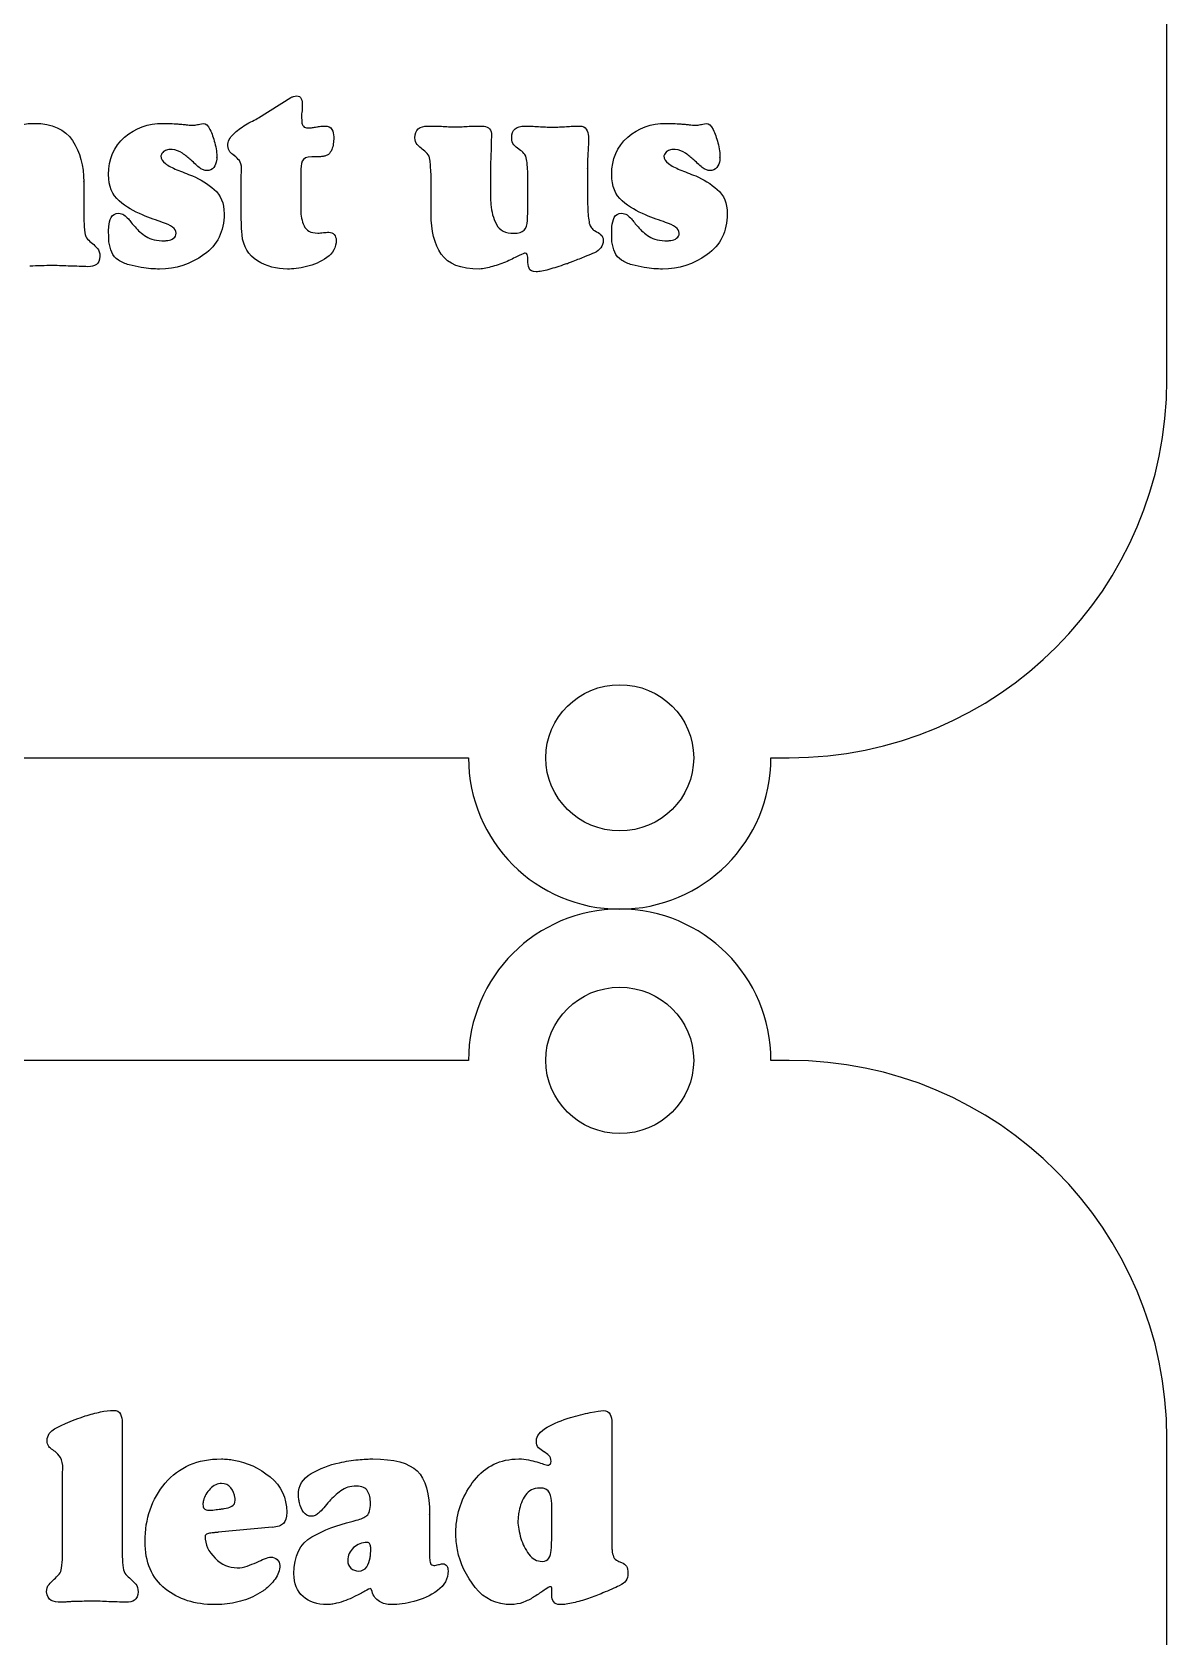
# Model space of a CAD drawing. Extents: x 1489 to 1914, y 371 to 1329.
# Drawn here: x 1701.6 to 1786.7, y 735.8 to 856.1 of the extents above; entities that cross this region are included whole.
import ezdxf

# ---------------------------------------------------------------- set-up
doc = ezdxf.new("R2010")
doc.units = 0
doc.layers.add('G0101', color=7, linetype='CONTINUOUS')

msp = doc.modelspace()

# ---------------------------------------------------------------- linework, layer by layer
at = {"layer": 'G0101', "color": 1}
for points in [[(1786.656555, 830.009479), (1786.656555, 858.392479)], [(1673.313558, 801.68148), (1734.292557, 801.68148)], [(1756.970556, 801.68148), (1758.328556, 801.68148)], [(1734.292557, 779.003881), (1673.313558, 779.003881)], [(1758.328556, 779.003881), (1756.970556, 779.003881)], [(1786.656555, 722.292882), (1786.656555, 750.675881)]]:
    msp.add_lwpolyline(points, dxfattribs=at)
at = {"layer": 'G0101', "color": 4}
for points in [[(1718.546757, 849.651379), (1720.966757, 851.171379)], [(1721.766757, 849.731379), (1721.766757, 849.640379)], [(1721.786757, 849.551379), (1721.786757, 849.461379), (1721.786757, 849.370379)], [(1713.566957, 849.091179), (1713.696957, 849.091179), (1713.786957, 849.091179)], [(1724.186757, 848.231379), (1724.186757, 848.201379), (1724.186757, 848.171379)], [(1743.287256, 848.270879), (1743.287256, 848.240879), (1743.287256, 848.210879)], [(1751.286656, 849.091179), (1751.416656, 849.091179), (1751.506656, 849.091179)], [(1712.066957, 847.271179), (1711.896957, 847.271179)], [(1738.087257, 847.270879), (1738.087257, 847.290879), (1738.067257, 847.290879)], [(1749.786656, 847.271179), (1749.616656, 847.271179)], [(1715.426957, 846.691179), (1715.426957, 846.561179)], [(1715.426957, 846.671179), (1715.426957, 846.691179)], [(1717.246757, 842.703379), (1717.246757, 845.039379), (1717.266757, 845.838379)], [(1721.706757, 845.555379), (1721.706757, 843.063379), (1721.706757, 842.894379), (1721.706757, 842.745379)], [(1723.186757, 846.731379), (1723.046757, 846.731379), (1722.546757, 846.731379)], [(1735.947257, 846.070879), (1735.947257, 843.910879), (1735.947257, 843.520879)], [(1738.707257, 841.950879), (1738.727257, 842.770879), (1738.727257, 844.830879), (1738.727257, 845.240879), (1738.727257, 845.670879)], [(1743.207256, 845.870879), (1743.207256, 844.170879), (1743.207256, 843.580879)], [(1743.207256, 845.850879), (1743.207256, 845.870879)], [(1753.146656, 846.691179), (1753.146656, 846.561179)], [(1753.146656, 846.671179), (1753.146656, 846.691179)], [(1705.446957, 844.862079), (1705.446957, 842.798079)], [(1705.446957, 844.842079), (1705.446957, 844.862079)], [(1731.487257, 842.450879), (1731.487257, 844.830879), (1731.487257, 845.240879)], [(1717.246757, 842.683379), (1717.246757, 842.703379)], [(1707.306957, 841.071179), (1707.306957, 841.281179)], [(1745.026656, 841.071179), (1745.026656, 841.281179)], [(1738.727257, 838.970879), (1738.727257, 839.040879), (1738.727257, 839.110879), (1738.727257, 839.150879), (1738.727257, 839.190879)], [(1708.317157, 751.873181), (1708.317157, 742.704181)], [(1745.036856, 751.873081), (1745.036856, 743.473081), (1745.036856, 742.533081)], [(1745.036856, 751.853081), (1745.036856, 751.873081)], [(1739.956857, 749.653081), (1739.936857, 749.673081)], [(1703.857157, 742.701181), (1703.857157, 748.153181), (1703.877157, 748.353181)], [(1716.797157, 746.052981), (1716.797157, 746.142981)], [(1740.536856, 745.413081), (1740.536856, 745.593081), (1740.536856, 745.793081)], [(1715.357157, 745.332981), (1715.357157, 745.352981)], [(1731.376757, 744.972981), (1731.376757, 741.972981), (1731.376757, 741.692981)], [(1731.376757, 744.952981), (1731.376757, 744.972981)], [(1740.516856, 742.593081), (1740.536856, 743.313081), (1740.536856, 745.413081)], [(1715.447157, 743.612981), (1715.337157, 743.612981)], [(1719.577157, 744.012981), (1715.517157, 743.632981)], [(1719.577157, 743.992981), (1719.577157, 744.012981)], [(1733.336857, 743.573081), (1733.336857, 743.783081)], [(1703.857157, 742.681181), (1703.857157, 742.701181)], [(1726.956757, 742.332981), (1726.956757, 742.432981), (1726.956757, 742.492981)], [(1726.956757, 742.312981), (1726.956757, 742.332981)], [(1740.536856, 738.933082), (1740.536856, 739.393082), (1740.536856, 739.413082)], [(1715.527157, 738.212982), (1715.257157, 738.212982)], [(1737.626857, 738.213082), (1737.516857, 738.213082)]]:
    msp.add_lwpolyline(points, dxfattribs=at)
at = {"layer": 'G0101', "color": 1}
for points in [[(1745.631556, 796.20148)], [(1758.328556, 779.003881)], [(1745.631556, 773.523881)]]:
    msp.add_lwpolyline(points, close=True, dxfattribs=at)
at = {"layer": 'G0101', "color": 4}
for points in [[(1720.966757, 851.171379), (1721.033757, 851.197379), (1721.102757, 851.224379), (1721.176757, 851.251379)], [(1721.176757, 851.251379), (1721.249757, 851.277379), (1721.326757, 851.291379), (1721.406757, 851.291379)], [(1721.406757, 851.291379), (1721.579757, 851.291379), (1721.693757, 851.220379), (1721.746757, 851.078379)], [(1721.746757, 851.078379), (1721.799757, 850.936379), (1721.826757, 850.778379), (1721.826757, 850.602379)], [(1721.816757, 850.389379), (1721.809757, 850.315379), (1721.806757, 850.244379), (1721.806757, 850.176379)], [(1721.826757, 850.602379), (1721.826757, 850.535379), (1721.823757, 850.463379), (1721.816757, 850.389379)], [(1700.576957, 849.081079), (1700.943957, 849.181079), (1701.326957, 849.231079), (1701.726957, 849.231079)], [(1701.726957, 849.231079), (1703.073957, 849.231079), (1704.029957, 848.800079), (1704.596957, 847.938079)], [(1708.506957, 848.191179), (1709.306957, 848.884179), (1710.266957, 849.231179), (1711.386957, 849.231179)], [(1711.386957, 849.231179), (1711.572957, 849.231179), (1711.756957, 849.228179), (1711.936957, 849.221179)], [(1711.936957, 849.221179), (1712.116957, 849.214179), (1712.299957, 849.204179), (1712.486957, 849.191179)], [(1712.486957, 849.191179), (1712.593957, 849.177179), (1712.699957, 849.168179), (1712.806957, 849.161179)], [(1712.806957, 849.161179), (1712.912957, 849.154179), (1713.019957, 849.144179), (1713.126957, 849.131179)], [(1713.966957, 849.141179), (1714.046957, 849.161179), (1714.193957, 849.191179), (1714.406957, 849.231179)], [(1714.406957, 849.231179), (1714.593957, 849.231179), (1714.759957, 849.077179), (1714.906957, 848.771179)], [(1717.566757, 849.112379), (1717.739757, 849.218379), (1717.913757, 849.314379), (1718.086757, 849.401379)], [(1718.086757, 849.401379), (1718.259757, 849.488379), (1718.413757, 849.571379), (1718.546757, 849.651379)], [(1721.776757, 849.943379), (1721.769757, 849.869379), (1721.766757, 849.798379), (1721.766757, 849.731379)], [(1721.766757, 849.640379), (1721.766757, 849.607379), (1721.773757, 849.577379), (1721.786757, 849.551379)], [(1721.806757, 850.176379), (1721.793757, 850.095379), (1721.783757, 850.017379), (1721.776757, 849.943379)], [(1721.786757, 849.370379), (1721.799757, 849.211379), (1721.843757, 849.091379), (1721.916757, 849.011379)], [(1746.226656, 848.191179), (1747.026656, 848.884179), (1747.986656, 849.231179), (1749.106656, 849.231179)], [(1749.106656, 849.231179), (1749.292656, 849.231179), (1749.476656, 849.228179), (1749.656656, 849.221179)], [(1749.656656, 849.221179), (1749.836656, 849.214179), (1750.019656, 849.204179), (1750.206656, 849.191179)], [(1750.206656, 849.191179), (1750.313656, 849.177179), (1750.419656, 849.168179), (1750.526656, 849.161179)], [(1750.526656, 849.161179), (1750.632656, 849.154179), (1750.739656, 849.144179), (1750.846656, 849.131179)], [(1751.686656, 849.141179), (1751.766656, 849.161179), (1751.913656, 849.191179), (1752.126656, 849.231179)], [(1752.126656, 849.231179), (1752.313656, 849.231179), (1752.479656, 849.077179), (1752.626656, 848.771179)], [(1707.306957, 845.391179), (1707.306957, 846.564179), (1707.706957, 847.498179), (1708.506957, 848.191179)], [(1713.126957, 849.131179), (1713.206957, 849.117179), (1713.282957, 849.108179), (1713.356957, 849.101179)], [(1713.356957, 849.101179), (1713.429957, 849.094179), (1713.499957, 849.091179), (1713.566957, 849.091179)], [(1713.786957, 849.091179), (1713.826957, 849.104179), (1713.886957, 849.121179), (1713.966957, 849.141179)], [(1714.906957, 848.771179), (1715.052957, 848.464179), (1715.173957, 848.131179), (1715.266957, 847.771179)], [(1716.246757, 847.555379), (1716.246757, 847.874379), (1716.383757, 848.163379), (1716.656757, 848.423379)], [(1716.656757, 848.423379), (1716.929757, 848.682379), (1717.233757, 848.912379), (1717.566757, 849.112379)], [(1721.916757, 849.011379), (1721.989757, 848.931379), (1722.106757, 848.890379), (1722.266757, 848.890379)], [(1722.266757, 848.890379), (1722.372757, 848.890379), (1722.479757, 848.897379), (1722.586757, 848.911379)], [(1722.586757, 848.911379), (1722.693757, 848.924379), (1722.799757, 848.944379), (1722.906757, 848.971379)], [(1722.906757, 848.971379), (1722.999757, 848.984379), (1723.099757, 848.997379), (1723.206757, 849.011379)], [(1723.206757, 849.011379), (1723.313757, 849.024379), (1723.419757, 849.031379), (1723.526757, 849.031379)], [(1723.526757, 849.031379), (1723.779757, 849.031379), (1723.953757, 848.947379), (1724.046757, 848.781379)], [(1724.046757, 848.781379), (1724.139757, 848.614379), (1724.186757, 848.431379), (1724.186757, 848.231379)], [(1724.186757, 848.171379), (1724.186757, 848.092379), (1724.183757, 848.013379), (1724.176757, 847.934379)], [(1730.267257, 848.150879), (1730.267257, 848.457879), (1730.353257, 848.680879), (1730.527257, 848.820879)], [(1730.447257, 847.640879), (1730.327257, 847.767879), (1730.267257, 847.937879), (1730.267257, 848.150879)], [(1730.527257, 848.820879), (1730.700257, 848.960879), (1730.934257, 849.030879), (1731.227257, 849.030879)], [(1731.227257, 849.030879), (1731.400257, 849.030879), (1731.573257, 849.027879), (1731.747257, 849.020879)], [(1731.747257, 849.020879), (1731.920257, 849.014879), (1732.093257, 849.010879), (1732.267257, 849.010879)], [(1732.267257, 849.010879), (1732.440257, 848.997879), (1732.613257, 848.987879), (1732.787257, 848.980879)], [(1732.787257, 848.980879), (1732.960257, 848.974879), (1733.133257, 848.970879), (1733.307257, 848.970879)], [(1733.307257, 848.970879), (1733.480257, 848.970879), (1733.650257, 848.974879), (1733.817257, 848.980879)], [(1733.817257, 848.980879), (1733.983257, 848.987879), (1734.153257, 848.997879), (1734.327257, 849.010879)], [(1734.327257, 849.010879), (1734.487257, 849.010879), (1734.650257, 849.014879), (1734.817257, 849.020879)], [(1734.817257, 849.020879), (1734.983257, 849.027879), (1735.153257, 849.030879), (1735.327257, 849.030879)], [(1735.327257, 849.030879), (1735.500257, 849.030879), (1735.653257, 848.983879), (1735.787257, 848.890879)], [(1735.787257, 848.890879), (1735.920257, 848.797879), (1735.994257, 848.657879), (1736.007257, 848.470879)], [(1736.007257, 848.470879), (1736.007257, 848.270879), (1736.003257, 848.070879), (1735.997257, 847.870879)], [(1737.527257, 848.150879), (1737.527257, 848.457879), (1737.613257, 848.680879), (1737.787257, 848.820879)], [(1737.697257, 847.610879), (1737.583257, 847.730879), (1737.527257, 847.910879), (1737.527257, 848.150879)], [(1737.787257, 848.820879), (1737.960257, 848.960879), (1738.193257, 849.030879), (1738.487257, 849.030879)], [(1738.487257, 849.030879), (1738.660257, 849.030879), (1738.833257, 849.027879), (1739.007257, 849.020879)], [(1739.007257, 849.020879), (1739.180257, 849.014879), (1739.360257, 849.003879), (1739.547257, 848.990879)], [(1739.547257, 848.990879), (1739.720257, 848.977879), (1739.894257, 848.967879), (1740.067256, 848.960879)], [(1740.067256, 848.960879), (1740.240256, 848.953879), (1740.414256, 848.950879), (1740.587256, 848.950879)], [(1740.587256, 848.950879), (1740.760256, 848.950879), (1740.934256, 848.953879), (1741.107256, 848.960879)], [(1741.107256, 848.960879), (1741.280256, 848.967879), (1741.454256, 848.977879), (1741.627256, 848.990879)], [(1741.627256, 848.990879), (1741.787256, 849.003879), (1741.954256, 849.014879), (1742.127256, 849.020879)], [(1742.127256, 849.020879), (1742.300256, 849.027879), (1742.474256, 849.030879), (1742.647256, 849.030879)], [(1742.647256, 849.030879), (1742.860256, 849.030879), (1743.017256, 848.950879), (1743.117256, 848.790879)], [(1743.117256, 848.790879), (1743.217256, 848.630879), (1743.273256, 848.457879), (1743.287256, 848.270879)], [(1743.287256, 848.210879), (1743.287256, 848.010879), (1743.283256, 847.813879), (1743.277256, 847.620879)], [(1745.026656, 845.391179), (1745.026656, 846.564179), (1745.426656, 847.498179), (1746.226656, 848.191179)], [(1750.846656, 849.131179), (1750.926656, 849.117179), (1751.002656, 849.108179), (1751.076656, 849.101179)], [(1751.076656, 849.101179), (1751.149656, 849.094179), (1751.219656, 849.091179), (1751.286656, 849.091179)], [(1751.506656, 849.091179), (1751.546656, 849.104179), (1751.606656, 849.121179), (1751.686656, 849.141179)], [(1752.626656, 848.771179), (1752.772656, 848.464179), (1752.893656, 848.131179), (1752.986656, 847.771179)], [(1704.596957, 847.938079), (1705.163957, 847.076079), (1705.446957, 846.045079), (1705.446957, 844.842079)], [(1711.426957, 847.111179), (1711.332957, 847.044179), (1711.266957, 846.938179), (1711.226957, 846.791179)], [(1711.226957, 846.791179), (1711.226957, 846.564179), (1711.339957, 846.371179), (1711.566957, 846.211179)], [(1711.726957, 847.251179), (1711.619957, 847.224179), (1711.519957, 847.177179), (1711.426957, 847.111179)], [(1711.896957, 847.271179), (1711.836957, 847.271179), (1711.779957, 847.264179), (1711.726957, 847.251179)], [(1712.846957, 846.991179), (1712.619957, 847.151179), (1712.359957, 847.244179), (1712.066957, 847.271179)], [(1713.466957, 846.491179), (1713.279957, 846.664179), (1713.072957, 846.831179), (1712.846957, 846.991179)], [(1715.266957, 847.771179), (1715.319957, 847.571179), (1715.359957, 847.374179), (1715.386957, 847.181179)], [(1715.386957, 847.181179), (1715.412957, 846.987179), (1715.426957, 846.817179), (1715.426957, 846.671179)], [(1716.396757, 847.105379), (1716.309757, 847.205379), (1716.260757, 847.355379), (1716.246757, 847.555379)], [(1716.706757, 846.816379), (1716.586757, 846.909379), (1716.483757, 847.005379), (1716.396757, 847.105379)], [(1716.746757, 846.796379), (1716.733757, 846.796379), (1716.719757, 846.802379), (1716.706757, 846.816379)], [(1717.106757, 846.436379), (1716.999757, 846.569379), (1716.879757, 846.689379), (1716.746757, 846.796379)], [(1723.326757, 846.750379), (1723.286757, 846.737379), (1723.239757, 846.731379), (1723.186757, 846.731379)], [(1723.566757, 846.790379), (1723.486757, 846.764379), (1723.406757, 846.750379), (1723.326757, 846.750379)], [(1723.786757, 846.908379), (1723.719757, 846.856379), (1723.646757, 846.816379), (1723.566757, 846.790379)], [(1724.036757, 847.263379), (1723.976757, 847.119379), (1723.892757, 847.000379), (1723.786757, 846.908379)], [(1724.146757, 847.697379), (1724.133757, 847.553379), (1724.096757, 847.408379), (1724.036757, 847.263379)], [(1724.176757, 847.934379), (1724.169757, 847.855379), (1724.159757, 847.776379), (1724.146757, 847.697379)], [(1730.827257, 847.290879), (1730.693257, 847.397879), (1730.567257, 847.514879), (1730.447257, 847.640879)], [(1731.197257, 846.970879), (1731.083257, 847.090879), (1730.960257, 847.197879), (1730.827257, 847.290879)], [(1731.387257, 846.510879), (1731.374257, 846.697879), (1731.310257, 846.850879), (1731.197257, 846.970879)], [(1735.987257, 847.270879), (1735.974257, 847.070879), (1735.963257, 846.870879), (1735.957257, 846.670879)], [(1735.997257, 847.870879), (1735.990257, 847.670879), (1735.987257, 847.470879), (1735.987257, 847.270879)], [(1738.067257, 847.290879), (1737.934257, 847.383879), (1737.810257, 847.490879), (1737.697257, 847.610879)], [(1738.447257, 846.980879), (1738.340257, 847.093879), (1738.220257, 847.190879), (1738.087257, 847.270879)], [(1738.647257, 846.510879), (1738.620257, 846.710879), (1738.553257, 846.867879), (1738.447257, 846.980879)], [(1743.247256, 847.030879), (1743.233256, 846.830879), (1743.224256, 846.633879), (1743.217256, 846.440879)], [(1743.277256, 847.620879), (1743.270256, 847.427879), (1743.260256, 847.230879), (1743.247256, 847.030879)], [(1749.146656, 847.111179), (1749.052656, 847.044179), (1748.986656, 846.938179), (1748.946656, 846.791179)], [(1748.946656, 846.791179), (1748.946656, 846.564179), (1749.059656, 846.371179), (1749.286656, 846.211179)], [(1749.446656, 847.251179), (1749.339656, 847.224179), (1749.239656, 847.177179), (1749.146656, 847.111179)], [(1749.616656, 847.271179), (1749.556656, 847.271179), (1749.499656, 847.264179), (1749.446656, 847.251179)], [(1750.566656, 846.991179), (1750.339656, 847.151179), (1750.079656, 847.244179), (1749.786656, 847.271179)], [(1751.186656, 846.491179), (1750.999656, 846.664179), (1750.792656, 846.831179), (1750.566656, 846.991179)], [(1752.986656, 847.771179), (1753.039656, 847.571179), (1753.079656, 847.374179), (1753.106656, 847.181179)], [(1753.106656, 847.181179), (1753.132656, 846.987179), (1753.146656, 846.817179), (1753.146656, 846.671179)], [(1711.566957, 846.211179), (1711.793957, 846.051179), (1712.079957, 845.898179), (1712.426957, 845.751179)], [(1712.426957, 845.751179), (1712.599957, 845.684179), (1712.786957, 845.611179), (1712.986957, 845.531179)], [(1713.836957, 846.151179), (1713.722957, 846.257179), (1713.599957, 846.371179), (1713.466957, 846.491179)], [(1714.166957, 845.871179), (1714.059957, 845.951179), (1713.949957, 846.044179), (1713.836957, 846.151179)], [(1714.416957, 845.741179), (1714.329957, 845.774179), (1714.246957, 845.817179), (1714.166957, 845.871179)], [(1714.666957, 845.691179), (1714.586957, 845.691179), (1714.503957, 845.708179), (1714.416957, 845.741179)], [(1715.186957, 845.931179), (1715.066957, 845.771179), (1714.892957, 845.691179), (1714.666957, 845.691179)], [(1715.406957, 846.451179), (1715.379957, 846.264179), (1715.306957, 846.091179), (1715.186957, 845.931179)], [(1715.426957, 846.561179), (1715.426957, 846.527179), (1715.419957, 846.491179), (1715.406957, 846.451179)], [(1717.266757, 845.838379), (1717.266757, 846.103379), (1717.213757, 846.303379), (1717.106757, 846.436379)], [(1721.826757, 846.391379), (1721.746757, 846.179379), (1721.706757, 845.900379), (1721.706757, 845.555379)], [(1722.546757, 846.731379), (1722.146757, 846.717379), (1721.906757, 846.604379), (1721.826757, 846.391379)], [(1731.437257, 846.090879), (1731.430257, 846.237879), (1731.414257, 846.377879), (1731.387257, 846.510879)], [(1731.467257, 845.670879), (1731.454257, 845.803879), (1731.443257, 845.943879), (1731.437257, 846.090879)], [(1731.487257, 845.240879), (1731.487257, 845.380879), (1731.480257, 845.523879), (1731.467257, 845.670879)], [(1735.957257, 846.670879), (1735.950257, 846.470879), (1735.947257, 846.270879), (1735.947257, 846.070879)], [(1738.697257, 846.090879), (1738.690257, 846.237879), (1738.673257, 846.377879), (1738.647257, 846.510879)], [(1738.727257, 845.670879), (1738.713257, 845.803879), (1738.704257, 845.943879), (1738.697257, 846.090879)], [(1743.217256, 846.440879), (1743.210256, 846.247879), (1743.207256, 846.050879), (1743.207256, 845.850879)], [(1749.286656, 846.211179), (1749.513656, 846.051179), (1749.799656, 845.898179), (1750.146656, 845.751179)], [(1750.146656, 845.751179), (1750.319656, 845.684179), (1750.506656, 845.611179), (1750.706656, 845.531179)], [(1751.556656, 846.151179), (1751.442656, 846.257179), (1751.319656, 846.371179), (1751.186656, 846.491179)], [(1751.886656, 845.871179), (1751.779656, 845.951179), (1751.669656, 846.044179), (1751.556656, 846.151179)], [(1752.136656, 845.741179), (1752.049656, 845.774179), (1751.966656, 845.817179), (1751.886656, 845.871179)], [(1752.386656, 845.691179), (1752.306656, 845.691179), (1752.223656, 845.708179), (1752.136656, 845.741179)], [(1752.906656, 845.931179), (1752.786656, 845.771179), (1752.612656, 845.691179), (1752.386656, 845.691179)], [(1753.126656, 846.451179), (1753.099656, 846.264179), (1753.026656, 846.091179), (1752.906656, 845.931179)], [(1753.146656, 846.561179), (1753.146656, 846.527179), (1753.139656, 846.491179), (1753.126656, 846.451179)], [(1708.096957, 843.421179), (1707.569957, 843.867179), (1707.306957, 844.524179), (1707.306957, 845.391179)], [(1712.986957, 845.531179), (1713.186957, 845.451179), (1713.392957, 845.371179), (1713.606957, 845.291179)], [(1713.606957, 845.291179), (1714.193957, 845.038179), (1714.733957, 844.701179), (1715.226957, 844.281179)], [(1745.816656, 843.421179), (1745.289656, 843.867179), (1745.026656, 844.524179), (1745.026656, 845.391179)], [(1750.706656, 845.531179), (1750.906656, 845.451179), (1751.112656, 845.371179), (1751.326656, 845.291179)], [(1751.326656, 845.291179), (1751.913656, 845.038179), (1752.453656, 844.701179), (1752.946656, 844.281179)], [(1709.846957, 842.371179), (1709.206957, 842.624179), (1708.622957, 842.974179), (1708.096957, 843.421179)], [(1715.226957, 844.281179), (1715.719957, 843.861179), (1715.966957, 843.251179), (1715.966957, 842.451179)], [(1735.947257, 843.520879), (1735.947257, 843.393879), (1735.954257, 843.270879), (1735.967257, 843.150879)], [(1735.967257, 843.150879), (1736.007257, 842.617879), (1736.144257, 842.123879), (1736.377257, 841.670879)], [(1743.207256, 843.580879), (1743.207256, 843.387879), (1743.213256, 843.197879), (1743.227256, 843.010879)], [(1747.566656, 842.371179), (1746.926656, 842.624179), (1746.342656, 842.974179), (1745.816656, 843.421179)], [(1752.946656, 844.281179), (1753.439656, 843.861179), (1753.686656, 843.251179), (1753.686656, 842.451179)], [(1705.446957, 842.798079), (1705.446957, 842.491079), (1705.449957, 842.194079), (1705.456957, 841.906079)], [(1707.326957, 841.511179), (1707.339957, 841.751179), (1707.396957, 841.974179), (1707.496957, 842.181179)], [(1707.496957, 842.181179), (1707.596957, 842.387179), (1707.786957, 842.491179), (1708.066957, 842.491179)], [(1708.066957, 842.491179), (1708.213957, 842.491179), (1708.343957, 842.451179), (1708.456957, 842.371179)], [(1708.456957, 842.371179), (1708.569957, 842.291179), (1708.679957, 842.191179), (1708.786957, 842.071179)], [(1708.786957, 842.071179), (1708.852957, 841.991179), (1708.926957, 841.898179), (1709.006957, 841.791179)], [(1710.636957, 842.061179), (1710.376957, 842.148179), (1710.113957, 842.251179), (1709.846957, 842.371179)], [(1711.346957, 841.811179), (1711.133957, 841.891179), (1710.896957, 841.974179), (1710.636957, 842.061179)], [(1715.966957, 842.451179), (1715.966957, 841.131179), (1715.463957, 840.111179), (1714.456957, 839.391179)], [(1717.256757, 841.794379), (1717.249757, 842.094379), (1717.246757, 842.390379), (1717.246757, 842.683379)], [(1721.706757, 842.745379), (1721.719757, 842.319379), (1721.803757, 841.924379), (1721.956757, 841.559379)], [(1732.247257, 839.430879), (1731.740257, 840.177879), (1731.487257, 841.183879), (1731.487257, 842.450879)], [(1738.457257, 841.220879), (1738.610257, 841.373879), (1738.693257, 841.617879), (1738.707257, 841.950879)], [(1743.227256, 843.010879), (1743.227256, 842.810879), (1743.237256, 842.613879), (1743.257256, 842.420879)], [(1743.257256, 842.420879), (1743.277256, 842.227879), (1743.300256, 842.037879), (1743.327256, 841.850879)], [(1745.046656, 841.511179), (1745.059656, 841.751179), (1745.116656, 841.974179), (1745.216656, 842.181179)], [(1745.216656, 842.181179), (1745.316656, 842.387179), (1745.506656, 842.491179), (1745.786656, 842.491179)], [(1745.786656, 842.491179), (1745.933656, 842.491179), (1746.063656, 842.451179), (1746.176656, 842.371179)], [(1746.176656, 842.371179), (1746.289656, 842.291179), (1746.399656, 842.191179), (1746.506656, 842.071179)], [(1746.506656, 842.071179), (1746.572656, 841.991179), (1746.646656, 841.898179), (1746.726656, 841.791179)], [(1748.356656, 842.061179), (1748.096656, 842.148179), (1747.833656, 842.251179), (1747.566656, 842.371179)], [(1749.066656, 841.811179), (1748.853656, 841.891179), (1748.616656, 841.974179), (1748.356656, 842.061179)], [(1753.686656, 842.451179), (1753.686656, 841.131179), (1753.183656, 840.111179), (1752.176656, 839.391179)], [(1705.456957, 841.906079), (1705.463957, 841.619079), (1705.486957, 841.328079), (1705.526957, 841.034079)], [(1705.526957, 841.034079), (1705.553957, 840.834079), (1705.619957, 840.674079), (1705.726957, 840.553079)], [(1707.306957, 841.281179), (1707.306957, 841.354179), (1707.312957, 841.431179), (1707.326957, 841.511179)], [(1707.316957, 840.731179), (1707.309957, 840.851179), (1707.306957, 840.964179), (1707.306957, 841.071179)], [(1709.006957, 841.791179), (1709.086957, 841.684179), (1709.179957, 841.577179), (1709.286957, 841.471179)], [(1709.286957, 841.471179), (1709.499957, 841.204179), (1709.776957, 840.964179), (1710.116957, 840.751179)], [(1710.116957, 840.751179), (1710.456957, 840.538179), (1710.919957, 840.431179), (1711.506957, 840.431179)], [(1712.086957, 841.461179), (1711.899957, 841.587179), (1711.653957, 841.704179), (1711.346957, 841.811179)], [(1712.366957, 841.011179), (1712.366957, 841.184179), (1712.273957, 841.334179), (1712.086957, 841.461179)], [(1712.176957, 840.621179), (1712.302957, 840.708179), (1712.366957, 840.837179), (1712.366957, 841.011179)], [(1717.306757, 840.886379), (1717.279757, 841.192379), (1717.263757, 841.495379), (1717.256757, 841.794379)], [(1718.466757, 838.930379), (1717.786757, 839.342379), (1717.399757, 839.994379), (1717.306757, 840.886379)], [(1721.956757, 841.559379), (1722.109757, 841.193379), (1722.453757, 841.011379), (1722.986757, 841.011379)], [(1722.986757, 841.011379), (1723.053757, 841.011379), (1723.122757, 841.014379), (1723.196757, 841.021379)], [(1723.196757, 841.021379), (1723.269757, 841.027379), (1723.339757, 841.037379), (1723.406757, 841.051379)], [(1723.406757, 841.051379), (1723.473757, 841.051379), (1723.543757, 841.054379), (1723.616757, 841.061379)], [(1723.616757, 841.061379), (1723.689757, 841.067379), (1723.759757, 841.071379), (1723.826757, 841.071379)], [(1723.826757, 841.071379), (1723.986757, 841.071379), (1724.116757, 841.011379), (1724.216757, 840.891379)], [(1724.216757, 840.891379), (1724.316757, 840.771379), (1724.366757, 840.637379), (1724.366757, 840.491379)], [(1736.377257, 841.670879), (1736.610257, 841.217879), (1737.053257, 840.990879), (1737.707257, 840.990879)], [(1737.707257, 840.990879), (1738.053257, 840.990879), (1738.303257, 841.067879), (1738.457257, 841.220879)], [(1743.327256, 841.850879), (1743.327256, 841.823879), (1743.330256, 841.797879), (1743.337256, 841.770879)], [(1743.337256, 841.770879), (1743.343256, 841.744879), (1743.353256, 841.717879), (1743.367256, 841.690879)], [(1743.367256, 841.690879), (1743.394256, 841.597879), (1743.440256, 841.503879), (1743.507256, 841.410879)], [(1743.507256, 841.410879), (1743.573256, 841.317879), (1743.647256, 841.244879), (1743.727256, 841.190879)], [(1743.727256, 841.190879), (1743.740256, 841.190879), (1743.750256, 841.187879), (1743.757256, 841.180879)], [(1743.757256, 841.180879), (1743.764256, 841.173879), (1743.773256, 841.170879), (1743.787256, 841.170879)], [(1743.787256, 841.170879), (1743.934256, 841.090879), (1744.070256, 841.000879), (1744.197256, 840.900879)], [(1744.197256, 840.900879), (1744.323256, 840.800879), (1744.387256, 840.650879), (1744.387256, 840.450879)], [(1745.026656, 841.281179), (1745.026656, 841.354179), (1745.032656, 841.431179), (1745.046656, 841.511179)], [(1745.036656, 840.731179), (1745.029656, 840.851179), (1745.026656, 840.964179), (1745.026656, 841.071179)], [(1746.726656, 841.791179), (1746.806656, 841.684179), (1746.899656, 841.577179), (1747.006656, 841.471179)], [(1747.006656, 841.471179), (1747.219656, 841.204179), (1747.496656, 840.964179), (1747.836656, 840.751179)], [(1747.836656, 840.751179), (1748.176656, 840.538179), (1748.639656, 840.431179), (1749.226656, 840.431179)], [(1749.806656, 841.461179), (1749.619656, 841.587179), (1749.373656, 841.704179), (1749.066656, 841.811179)], [(1750.086656, 841.011179), (1750.086656, 841.184179), (1749.993656, 841.334179), (1749.806656, 841.461179)], [(1749.896656, 840.621179), (1750.022656, 840.708179), (1750.086656, 840.837179), (1750.086656, 841.011179)], [(1705.726957, 840.553079), (1705.833957, 840.433079), (1705.953957, 840.326079), (1706.086957, 840.233079)], [(1706.086957, 840.233079), (1706.219957, 840.112079), (1706.346957, 839.986079), (1706.466957, 839.852079)], [(1706.466957, 839.852079), (1706.586957, 839.718079), (1706.646957, 839.525079), (1706.646957, 839.271079)], [(1707.326957, 840.351179), (1707.326957, 840.484179), (1707.322957, 840.611179), (1707.316957, 840.731179)], [(1707.536957, 839.571179), (1707.436957, 839.824179), (1707.366957, 840.084179), (1707.326957, 840.351179)], [(1708.046957, 838.971179), (1707.806957, 839.117179), (1707.636957, 839.317179), (1707.536957, 839.571179)], [(1711.506957, 840.431179), (1711.546957, 840.431179), (1711.586957, 840.434179), (1711.626957, 840.441179)], [(1711.626957, 840.441179), (1711.666957, 840.447179), (1711.706957, 840.451179), (1711.746957, 840.451179)], [(1711.746957, 840.451179), (1711.906957, 840.478179), (1712.049957, 840.534179), (1712.176957, 840.621179)], [(1724.366757, 840.491379), (1724.366757, 839.931379), (1724.133757, 839.491379), (1723.666757, 839.171379)], [(1744.217256, 839.900879), (1744.103256, 839.747879), (1743.947256, 839.623879), (1743.747256, 839.530879)], [(1744.387256, 840.450879), (1744.387256, 840.237879), (1744.330256, 840.053879), (1744.217256, 839.900879)], [(1745.046656, 840.351179), (1745.046656, 840.484179), (1745.042656, 840.611179), (1745.036656, 840.731179)], [(1745.256656, 839.571179), (1745.156656, 839.824179), (1745.086656, 840.084179), (1745.046656, 840.351179)], [(1745.766656, 838.971179), (1745.526656, 839.117179), (1745.356656, 839.317179), (1745.256656, 839.571179)], [(1749.226656, 840.431179), (1749.266656, 840.431179), (1749.306656, 840.434179), (1749.346656, 840.441179)], [(1749.346656, 840.441179), (1749.386656, 840.447179), (1749.426656, 840.451179), (1749.466656, 840.451179)], [(1749.466656, 840.451179), (1749.626656, 840.478179), (1749.769656, 840.534179), (1749.896656, 840.621179)], [(1702.256957, 838.561079), (1701.969957, 838.554079), (1701.686957, 838.545079), (1701.406957, 838.531079)], [(1703.106957, 838.571079), (1702.826957, 838.571079), (1702.543957, 838.568079), (1702.256957, 838.561079)], [(1703.776957, 838.561079), (1703.556957, 838.568079), (1703.333957, 838.571079), (1703.106957, 838.571079)], [(1704.426957, 838.531079), (1704.213957, 838.545079), (1703.996957, 838.554079), (1703.776957, 838.561079)], [(1705.096957, 838.511079), (1704.876957, 838.525079), (1704.653957, 838.531079), (1704.426957, 838.531079)], [(1705.746957, 838.491079), (1705.533957, 838.491079), (1705.316957, 838.498079), (1705.096957, 838.511079)], [(1706.386957, 838.651079), (1706.226957, 838.545079), (1706.013957, 838.491079), (1705.746957, 838.491079)], [(1706.646957, 839.271079), (1706.633957, 838.964079), (1706.546957, 838.758079), (1706.386957, 838.651079)], [(1708.836957, 838.631179), (1708.536957, 838.711179), (1708.273957, 838.824179), (1708.046957, 838.971179)], [(1709.746957, 838.431179), (1709.439957, 838.484179), (1709.136957, 838.551179), (1708.836957, 838.631179)], [(1710.476957, 838.341179), (1710.242957, 838.361179), (1709.999957, 838.391179), (1709.746957, 838.431179)], [(1711.126957, 838.311179), (1710.926957, 838.311179), (1710.709957, 838.321179), (1710.476957, 838.341179)], [(1714.456957, 839.391179), (1713.449957, 838.671179), (1712.339957, 838.311179), (1711.126957, 838.311179)], [(1720.706757, 838.311379), (1719.892757, 838.311379), (1719.146757, 838.517379), (1718.466757, 838.930379)], [(1721.376757, 838.350379), (1721.129757, 838.324379), (1720.906757, 838.311379), (1720.706757, 838.311379)], [(1722.146757, 838.491379), (1721.879757, 838.424379), (1721.622757, 838.377379), (1721.376757, 838.350379)], [(1723.666757, 839.171379), (1723.199757, 838.850379), (1722.693757, 838.624379), (1722.146757, 838.491379)], [(1735.107257, 838.310879), (1733.707257, 838.310879), (1732.753257, 838.683879), (1732.247257, 839.430879)], [(1735.597257, 838.380879), (1735.430257, 838.347879), (1735.267257, 838.324879), (1735.107257, 838.310879)], [(1736.087257, 838.510879), (1735.927257, 838.457879), (1735.764257, 838.413879), (1735.597257, 838.380879)], [(1736.647257, 838.680879), (1736.460257, 838.607879), (1736.273257, 838.550879), (1736.087257, 838.510879)], [(1737.187257, 838.890879), (1737.014257, 838.823879), (1736.833257, 838.753879), (1736.647257, 838.680879)], [(1738.087257, 839.320879), (1737.833257, 839.193879), (1737.533257, 839.050879), (1737.187257, 838.890879)], [(1738.527257, 839.510879), (1738.487257, 839.510879), (1738.340257, 839.447879), (1738.087257, 839.320879)], [(1738.687257, 839.410879), (1738.660257, 839.477879), (1738.607257, 839.510879), (1738.527257, 839.510879)], [(1738.727257, 839.190879), (1738.727257, 839.270879), (1738.713257, 839.343879), (1738.687257, 839.410879)], [(1738.827257, 838.370879), (1738.760257, 838.544879), (1738.727257, 838.744879), (1738.727257, 838.970879)], [(1739.367257, 838.110879), (1739.073257, 838.110879), (1738.894257, 838.197879), (1738.827257, 838.370879)], [(1741.547256, 838.670879), (1741.120256, 838.524879), (1740.710256, 838.393879), (1740.317256, 838.280879)], [(1741.847256, 838.770879), (1741.753256, 838.730879), (1741.653256, 838.697879), (1741.547256, 838.670879)], [(1742.107256, 838.870879), (1742.027256, 838.843879), (1741.940256, 838.810879), (1741.847256, 838.770879)], [(1743.037256, 839.240879), (1742.750256, 839.127879), (1742.440256, 839.003879), (1742.107256, 838.870879)], [(1743.747256, 839.530879), (1743.560256, 839.450879), (1743.323256, 839.353879), (1743.037256, 839.240879)], [(1746.556656, 838.631179), (1746.256656, 838.711179), (1745.993656, 838.824179), (1745.766656, 838.971179)], [(1747.466656, 838.431179), (1747.159656, 838.484179), (1746.856656, 838.551179), (1746.556656, 838.631179)], [(1748.196656, 838.341179), (1747.962656, 838.361179), (1747.719656, 838.391179), (1747.466656, 838.431179)], [(1748.846656, 838.311179), (1748.646656, 838.311179), (1748.429656, 838.321179), (1748.196656, 838.341179)], [(1752.176656, 839.391179), (1751.169656, 838.671179), (1750.059656, 838.311179), (1748.846656, 838.311179)], [(1740.317256, 838.280879), (1739.923257, 838.167879), (1739.607257, 838.110879), (1739.367257, 838.110879)], [(1703.647157, 751.593181), (1703.787157, 751.659181), (1703.930157, 751.726181), (1704.077157, 751.793181)], [(1704.077157, 751.793181), (1704.304157, 751.886181), (1704.544157, 751.983181), (1704.797157, 752.083181)], [(1704.797157, 752.083181), (1705.050157, 752.183181), (1705.304157, 752.273181), (1705.557157, 752.353181)], [(1705.557157, 752.353181), (1705.943157, 752.473181), (1706.320157, 752.573181), (1706.687157, 752.653181)], [(1706.687157, 752.653181), (1707.054157, 752.733181), (1707.377157, 752.773181), (1707.657157, 752.773181)], [(1707.657157, 752.773181), (1707.937157, 752.773181), (1708.117157, 752.680181), (1708.197157, 752.493181)], [(1708.197157, 752.493181), (1708.277157, 752.306181), (1708.317157, 752.099181), (1708.317157, 751.873181)], [(1740.176856, 751.503081), (1740.709856, 751.803081), (1741.296856, 752.046081), (1741.936856, 752.233081)], [(1741.936856, 752.233081), (1742.456856, 752.393081), (1742.949856, 752.516081), (1743.416856, 752.603081)], [(1743.416856, 752.603081), (1743.883856, 752.690081), (1744.203856, 752.740081), (1744.376856, 752.753081)], [(1744.376856, 752.753081), (1744.642856, 752.753081), (1744.819856, 752.660081), (1744.906856, 752.473081)], [(1744.906856, 752.473081), (1744.993856, 752.286081), (1745.036856, 752.080081), (1745.036856, 751.853081)], [(1702.697157, 750.507181), (1702.697157, 750.708181), (1702.750157, 750.883181), (1702.857157, 751.031181)], [(1702.857157, 751.031181), (1702.963157, 751.178181), (1703.097157, 751.299181), (1703.257157, 751.393181)], [(1703.257157, 751.393181), (1703.377157, 751.459181), (1703.507157, 751.526181), (1703.647157, 751.593181)], [(1739.376857, 750.493081), (1739.376857, 750.866081), (1739.642857, 751.203081), (1740.176856, 751.503081)], [(1702.817157, 750.074181), (1702.737157, 750.175181), (1702.697157, 750.319181), (1702.697157, 750.507181)], [(1703.117157, 749.803181), (1702.997157, 749.883181), (1702.897157, 749.973181), (1702.817157, 750.074181)], [(1703.197157, 749.752181), (1703.170157, 749.772181), (1703.144157, 749.789181), (1703.117157, 749.803181)], [(1703.297157, 749.682181), (1703.257157, 749.709181), (1703.224157, 749.732181), (1703.197157, 749.752181)], [(1703.697157, 749.239181), (1703.577157, 749.427181), (1703.443157, 749.574181), (1703.297157, 749.682181)], [(1739.546857, 749.963081), (1739.432857, 750.076081), (1739.376857, 750.253081), (1739.376857, 750.493081)], [(1739.936857, 749.673081), (1739.789857, 749.753081), (1739.659857, 749.850081), (1739.546857, 749.963081)], [(1740.316856, 749.403081), (1740.209856, 749.503081), (1740.089856, 749.586081), (1739.956857, 749.653081)], [(1740.476856, 748.933081), (1740.476856, 749.146081), (1740.423856, 749.303081), (1740.316856, 749.403081)], [(1703.877157, 748.353181), (1703.877157, 748.756181), (1703.817157, 749.051181), (1703.697157, 749.239181)], [(1711.557157, 747.322981), (1712.570157, 748.529981), (1713.970157, 749.132981), (1715.757157, 749.132981)], [(1715.757157, 749.132981), (1715.903157, 749.132981), (1716.057157, 749.125981), (1716.217157, 749.112981)], [(1716.217157, 749.112981), (1716.377157, 749.099981), (1716.537157, 749.079981), (1716.697157, 749.052981)], [(1716.697157, 749.052981), (1717.683157, 748.879981), (1718.590157, 748.455981), (1719.417157, 747.782981)], [(1722.496757, 748.032981), (1723.136757, 748.405981), (1723.843757, 748.679981), (1724.616757, 748.852981)], [(1724.616757, 748.852981), (1725.096757, 748.958981), (1725.559757, 749.032981), (1726.006757, 749.072981)], [(1726.006757, 749.072981), (1726.453757, 749.112981), (1726.823757, 749.132981), (1727.116757, 749.132981)], [(1727.116757, 749.132981), (1728.703757, 749.132981), (1729.809757, 748.832981), (1730.436757, 748.232981)], [(1730.436757, 748.232981), (1731.062757, 747.632981), (1731.376757, 746.539981), (1731.376757, 744.952981)], [(1734.726857, 747.533081), (1735.559857, 748.600081), (1736.669857, 749.133081), (1738.056857, 749.133081)], [(1738.056857, 749.133081), (1738.323857, 749.133081), (1738.569857, 749.110081), (1738.796857, 749.063081)], [(1738.796857, 749.063081), (1739.022857, 749.016081), (1739.229857, 748.966081), (1739.416857, 748.913081)], [(1739.416857, 748.913081), (1739.602857, 748.846081), (1739.769857, 748.789081), (1739.916857, 748.743081)], [(1739.916857, 748.743081), (1740.062856, 748.696081), (1740.182856, 748.673081), (1740.276856, 748.673081)], [(1740.276856, 748.673081), (1740.343856, 748.686081), (1740.392856, 748.720081), (1740.426856, 748.773081)], [(1740.426856, 748.773081), (1740.459856, 748.826081), (1740.476856, 748.880081), (1740.476856, 748.933081)], [(1710.037157, 742.952981), (1710.037157, 744.659981), (1710.544157, 746.115981), (1711.557157, 747.322981)], [(1715.777157, 747.292981), (1715.470157, 747.292981), (1715.187157, 747.159981), (1714.927157, 746.892981)], [(1716.467157, 746.962981), (1716.287157, 747.182981), (1716.057157, 747.292981), (1715.777157, 747.292981)], [(1716.777157, 746.232981), (1716.750157, 746.498981), (1716.647157, 746.742981), (1716.467157, 746.962981)], [(1719.417157, 747.782981), (1720.243157, 747.109981), (1720.657157, 746.225981), (1720.657157, 745.132981)], [(1721.536757, 746.452981), (1721.536757, 747.132981), (1721.856757, 747.659981), (1722.496757, 748.032981)], [(1725.876757, 747.092981), (1725.422757, 747.092981), (1725.036757, 746.975981), (1724.716757, 746.742981)], [(1726.726757, 746.722981), (1726.586757, 746.969981), (1726.303757, 747.092981), (1725.876757, 747.092981)], [(1733.356857, 744.013081), (1733.436857, 745.293081), (1733.892857, 746.466081), (1734.726857, 747.533081)], [(1739.636857, 746.953081), (1739.156857, 746.953081), (1738.796857, 746.773081), (1738.556857, 746.413081)], [(1740.356856, 746.583081), (1740.249856, 746.830081), (1740.009856, 746.953081), (1739.636857, 746.953081)], [(1714.387157, 745.872981), (1714.380157, 745.819981), (1714.377157, 745.765981), (1714.377157, 745.712981)], [(1714.417157, 746.012981), (1714.403157, 745.972981), (1714.394157, 745.925981), (1714.387157, 745.872981)], [(1714.927157, 746.892981), (1714.667157, 746.625981), (1714.497157, 746.332981), (1714.417157, 746.012981)], [(1716.537157, 745.592981), (1716.710157, 745.685981), (1716.797157, 745.839981), (1716.797157, 746.052981)], [(1716.797157, 746.142981), (1716.797157, 746.175981), (1716.790157, 746.205981), (1716.777157, 746.232981)], [(1721.556757, 746.152981), (1721.542757, 746.259981), (1721.536757, 746.359981), (1721.536757, 746.452981)], [(1721.616757, 745.832981), (1721.589757, 745.939981), (1721.569757, 746.045981), (1721.556757, 746.152981)], [(1721.916757, 745.142981), (1721.769757, 745.349981), (1721.669757, 745.579981), (1721.616757, 745.832981)], [(1723.856757, 745.972981), (1723.709757, 745.799981), (1723.569757, 745.632981), (1723.436757, 745.472981)], [(1724.716757, 746.742981), (1724.396757, 746.509981), (1724.109757, 746.252981), (1723.856757, 745.972981)], [(1726.676757, 744.892981), (1726.849757, 745.039981), (1726.936757, 745.345981), (1726.936757, 745.812981)], [(1726.936757, 745.812981), (1726.936757, 746.172981), (1726.866757, 746.475981), (1726.726757, 746.722981)], [(1738.556857, 746.413081), (1738.316857, 746.053081), (1738.156857, 745.660081), (1738.076857, 745.233081)], [(1740.536856, 745.793081), (1740.522856, 746.073081), (1740.463856, 746.336081), (1740.356856, 746.583081)], [(1714.377157, 745.712981), (1714.377157, 745.592981), (1714.407157, 745.492981), (1714.467157, 745.412981)], [(1714.467157, 745.412981), (1714.527157, 745.332981), (1714.664157, 745.292981), (1714.877157, 745.292981)], [(1714.877157, 745.292981), (1714.957157, 745.292981), (1715.037157, 745.295981), (1715.117157, 745.302981)], [(1715.117157, 745.302981), (1715.197157, 745.309981), (1715.277157, 745.319981), (1715.357157, 745.332981)], [(1715.357157, 745.352981), (1715.370157, 745.339981), (1715.390157, 745.335981), (1715.417157, 745.342981)], [(1715.417157, 745.342981), (1715.443157, 745.349981), (1715.463157, 745.352981), (1715.477157, 745.352981)], [(1715.477157, 745.352981), (1715.557157, 745.352981), (1715.637157, 745.359981), (1715.717157, 745.372981)], [(1715.717157, 745.372981), (1715.797157, 745.385981), (1715.877157, 745.399981), (1715.957157, 745.412981)], [(1715.957157, 745.412981), (1716.170157, 745.439981), (1716.363157, 745.498981), (1716.537157, 745.592981)], [(1720.657157, 745.132981), (1720.657157, 744.732981), (1720.577157, 744.452981), (1720.417157, 744.292981)], [(1722.516757, 744.832981), (1722.263757, 744.832981), (1722.062757, 744.935981), (1721.916757, 745.142981)], [(1722.786757, 744.892981), (1722.699757, 744.852981), (1722.609757, 744.832981), (1722.516757, 744.832981)], [(1723.036757, 745.072981), (1722.956757, 744.992981), (1722.873757, 744.932981), (1722.786757, 744.892981)], [(1723.436757, 745.472981), (1723.303757, 745.312981), (1723.169757, 745.179981), (1723.036757, 745.072981)], [(1725.716757, 744.492981), (1725.769757, 744.505981), (1725.823757, 744.519981), (1725.876757, 744.532981)], [(1725.876757, 744.532981), (1726.236757, 744.625981), (1726.502757, 744.745981), (1726.676757, 744.892981)], [(1738.016857, 744.823081), (1738.002857, 744.683081), (1737.996857, 744.553081), (1737.996857, 744.433081)], [(1738.076857, 745.233081), (1738.049857, 745.100081), (1738.029857, 744.963081), (1738.016857, 744.823081)], [(1714.717157, 743.522981), (1714.610157, 743.489981), (1714.550157, 743.425981), (1714.537157, 743.332981)], [(1714.537157, 743.332981), (1714.537157, 742.732981), (1714.787157, 742.189981), (1715.287157, 741.702981)], [(1715.057157, 743.592981), (1714.937157, 743.579981), (1714.823157, 743.555981), (1714.717157, 743.522981)], [(1715.207157, 743.602981), (1715.160157, 743.595981), (1715.110157, 743.592981), (1715.057157, 743.592981)], [(1715.337157, 743.612981), (1715.297157, 743.612981), (1715.253157, 743.609981), (1715.207157, 743.602981)], [(1715.517157, 743.632981), (1715.503157, 743.619981), (1715.480157, 743.612981), (1715.447157, 743.612981)], [(1720.417157, 744.292981), (1720.257157, 744.132981), (1719.977157, 744.032981), (1719.577157, 743.992981)], [(1722.546757, 743.292981), (1723.446757, 743.799981), (1724.442757, 744.185981), (1725.536757, 744.452981)], [(1725.536757, 744.452981), (1725.602757, 744.465981), (1725.663757, 744.478981), (1725.716757, 744.492981)], [(1733.336857, 743.783081), (1733.336857, 743.856081), (1733.343857, 743.933081), (1733.356857, 744.013081)], [(1733.366857, 742.953081), (1733.346857, 743.166081), (1733.336857, 743.373081), (1733.336857, 743.573081)], [(1737.996857, 744.433081), (1737.996857, 744.273081), (1738.016857, 744.083081), (1738.056857, 743.863081)], [(1738.056857, 743.863081), (1738.096857, 743.643081), (1738.149857, 743.413081), (1738.216857, 743.173081)], [(1703.847157, 741.809181), (1703.854157, 742.096181), (1703.857157, 742.387181), (1703.857157, 742.681181)], [(1708.317157, 742.704181), (1708.317157, 742.396181), (1708.320157, 742.098181), (1708.327157, 741.811181)], [(1711.547157, 739.402982), (1710.540157, 740.195981), (1710.037157, 741.379981), (1710.037157, 742.952981)], [(1721.196757, 740.532981), (1721.196757, 741.865981), (1721.646757, 742.785981), (1722.546757, 743.292981)], [(1725.676757, 742.482981), (1725.383757, 742.222981), (1725.236757, 741.899981), (1725.236757, 741.512981)], [(1726.676757, 742.872981), (1726.303757, 742.872981), (1725.969757, 742.742981), (1725.676757, 742.482981)], [(1726.896757, 742.752981), (1726.869757, 742.832981), (1726.796757, 742.872981), (1726.676757, 742.872981)], [(1726.956757, 742.492981), (1726.942757, 742.585981), (1726.922757, 742.672981), (1726.896757, 742.752981)], [(1726.946757, 742.032981), (1726.953757, 742.139981), (1726.956757, 742.232981), (1726.956757, 742.312981)], [(1733.456857, 742.313081), (1733.416857, 742.526081), (1733.386857, 742.740081), (1733.366857, 742.953081)], [(1734.796857, 739.493082), (1734.116857, 740.346081), (1733.669857, 741.286081), (1733.456857, 742.313081)], [(1738.216857, 743.173081), (1738.349857, 742.746081), (1738.549857, 742.353081), (1738.816857, 741.993081)], [(1740.316856, 741.703081), (1740.409856, 741.870081), (1740.469856, 742.059081), (1740.496856, 742.273081)], [(1740.496856, 742.273081), (1740.496856, 742.326081), (1740.499856, 742.380081), (1740.506856, 742.433081)], [(1740.506856, 742.433081), (1740.513856, 742.486081), (1740.516856, 742.539081), (1740.516856, 742.593081)], [(1745.036856, 742.533081), (1745.036856, 742.479081), (1745.039856, 742.430081), (1745.046856, 742.383081)], [(1745.046856, 742.383081), (1745.053856, 742.336081), (1745.056856, 742.293081), (1745.056856, 742.253081)], [(1745.056856, 742.253081), (1745.069856, 742.093081), (1745.106856, 741.943081), (1745.166856, 741.803081)], [(1703.587157, 740.486181), (1703.700157, 740.613181), (1703.764157, 740.770181), (1703.777157, 740.957181)], [(1703.777157, 740.957181), (1703.817157, 741.238181), (1703.840157, 741.521181), (1703.847157, 741.809181)], [(1708.327157, 741.811181), (1708.334157, 741.524181), (1708.357157, 741.239181), (1708.397157, 740.959181)], [(1708.397157, 740.959181), (1708.423157, 740.758181), (1708.490157, 740.597181), (1708.597157, 740.477181)], [(1715.287157, 741.702981), (1715.787157, 741.215981), (1716.337157, 740.972981), (1716.937157, 740.972981)], [(1716.937157, 740.972981), (1717.203157, 740.972981), (1717.457157, 741.015981), (1717.697157, 741.102981)], [(1717.697157, 741.102981), (1717.937157, 741.189981), (1718.170157, 741.279981), (1718.397157, 741.372981)], [(1718.397157, 741.372981), (1718.610157, 741.478981), (1718.810157, 741.572981), (1718.997157, 741.652981)], [(1718.997157, 741.652981), (1719.183157, 741.732981), (1719.343157, 741.772981), (1719.477157, 741.772981)], [(1719.477157, 741.772981), (1719.650157, 741.772981), (1719.803157, 741.712981), (1719.937157, 741.592981)], [(1720.137157, 741.152981), (1720.137157, 740.792981), (1720.020157, 740.452981), (1719.787157, 740.132981)], [(1719.937157, 741.592981), (1720.070157, 741.472981), (1720.137157, 741.325981), (1720.137157, 741.152981)], [(1725.236757, 741.512981), (1725.236757, 741.285981), (1725.316757, 741.099981), (1725.476757, 740.952981)], [(1725.476757, 740.952981), (1725.636757, 740.805981), (1725.823757, 740.732981), (1726.036757, 740.732981)], [(1726.036757, 740.732981), (1726.316757, 740.732981), (1726.522757, 740.835981), (1726.656757, 741.042981)], [(1726.656757, 741.042981), (1726.789757, 741.249981), (1726.876757, 741.478981), (1726.916757, 741.732981)], [(1726.916757, 741.732981), (1726.929757, 741.825981), (1726.939757, 741.925981), (1726.946757, 742.032981)], [(1731.376757, 741.692981), (1731.376757, 741.545981), (1731.396757, 741.419981), (1731.436757, 741.312981)], [(1731.436757, 741.312981), (1731.476757, 741.205981), (1731.562757, 741.152981), (1731.696757, 741.152981)], [(1731.696757, 741.152981), (1731.749757, 741.152981), (1731.803757, 741.159981), (1731.856757, 741.172981)], [(1731.856757, 741.172981), (1731.909757, 741.185981), (1731.969757, 741.199981), (1732.036757, 741.212981)], [(1732.036757, 741.212981), (1732.089757, 741.225981), (1732.143757, 741.239981), (1732.196757, 741.252981)], [(1732.196757, 741.252981), (1732.249757, 741.265981), (1732.303757, 741.272981), (1732.356757, 741.272981)], [(1732.356757, 741.272981), (1732.502757, 741.272981), (1732.606757, 741.219981), (1732.666757, 741.112981)], [(1732.666757, 741.112981), (1732.726757, 741.005981), (1732.756757, 740.885981), (1732.756757, 740.752981)], [(1738.816857, 741.993081), (1739.082857, 741.633081), (1739.416857, 741.453081), (1739.816857, 741.453081)], [(1739.816857, 741.453081), (1740.056856, 741.453081), (1740.223856, 741.536081), (1740.316856, 741.703081)], [(1745.166856, 741.803081), (1745.226856, 741.663081), (1745.336856, 741.559081), (1745.496856, 741.493081)], [(1745.496856, 741.493081), (1745.549856, 741.466081), (1745.596856, 741.446081), (1745.636856, 741.433081)], [(1745.636856, 741.433081), (1745.676856, 741.420081), (1745.716856, 741.400081), (1745.756856, 741.373081)], [(1745.756856, 741.373081), (1745.929856, 741.293081), (1746.053856, 741.200081), (1746.126856, 741.093081)], [(1746.126856, 741.093081), (1746.199856, 740.986081), (1746.236856, 740.806081), (1746.236856, 740.553081)], [(1702.657157, 739.173182), (1702.657157, 739.400182), (1702.717157, 739.584182), (1702.837157, 739.724182)], [(1702.837157, 739.724182), (1702.957157, 739.864182), (1703.084157, 739.994182), (1703.217157, 740.115181)], [(1703.217157, 740.115181), (1703.350157, 740.235181), (1703.474157, 740.359181), (1703.587157, 740.486181)], [(1708.597157, 740.477181), (1708.704157, 740.356181), (1708.824157, 740.243181), (1708.957157, 740.136181)], [(1708.957157, 740.136181), (1709.090157, 740.015181), (1709.217157, 739.888182), (1709.337157, 739.755182)], [(1709.337157, 739.755182), (1709.457157, 739.621182), (1709.517157, 739.427182), (1709.517157, 739.173182)], [(1719.787157, 740.132981), (1719.553157, 739.812982), (1719.297157, 739.545982), (1719.017157, 739.332982)], [(1721.886757, 738.812982), (1721.426757, 739.212982), (1721.196757, 739.785982), (1721.196757, 740.532981)], [(1732.756757, 740.752981), (1732.756757, 740.139981), (1732.489757, 739.642982), (1731.956757, 739.262982)], [(1746.086856, 740.003081), (1745.986856, 739.863082), (1745.823856, 739.740082), (1745.596856, 739.633082)], [(1746.236856, 740.553081), (1746.236856, 740.326081), (1746.186856, 740.143081), (1746.086856, 740.003081)], [(1702.997157, 738.533182), (1702.797157, 738.626182), (1702.684157, 738.840182), (1702.657157, 739.173182)], [(1703.737157, 738.393182), (1703.443157, 738.393182), (1703.197157, 738.440182), (1702.997157, 738.533182)], [(1709.247157, 738.553182), (1709.080157, 738.447182), (1708.864157, 738.393182), (1708.597157, 738.393182)], [(1709.517157, 739.173182), (1709.503157, 738.866182), (1709.414157, 738.659182), (1709.247157, 738.553182)], [(1715.257157, 738.212982), (1713.790157, 738.212982), (1712.553157, 738.609982), (1711.547157, 739.402982)], [(1717.377157, 738.522982), (1716.857157, 738.369982), (1716.330157, 738.272982), (1715.797157, 738.232982)], [(1718.817157, 739.192982), (1718.377157, 738.899982), (1717.897157, 738.675982), (1717.377157, 738.522982)], [(1718.907157, 739.262982), (1718.874157, 739.242982), (1718.843157, 739.219982), (1718.817157, 739.192982)], [(1719.017157, 739.332982), (1718.977157, 739.305982), (1718.940157, 739.282982), (1718.907157, 739.262982)], [(1723.676757, 738.212982), (1722.942757, 738.212982), (1722.346757, 738.412982), (1721.886757, 738.812982)], [(1725.086757, 738.522982), (1724.866757, 738.436982), (1724.636757, 738.366982), (1724.396757, 738.312982)], [(1725.736757, 738.812982), (1725.522757, 738.705982), (1725.306757, 738.609982), (1725.086757, 738.522982)], [(1726.526757, 739.222982), (1726.306757, 739.095982), (1726.042757, 738.958982), (1725.736757, 738.812982)], [(1726.936757, 739.412982), (1726.883757, 739.412982), (1726.746757, 739.349982), (1726.526757, 739.222982)], [(1726.986757, 739.372982), (1726.966757, 739.399982), (1726.949757, 739.412982), (1726.936757, 739.412982)], [(1727.016757, 739.292982), (1727.016757, 739.319982), (1727.006757, 739.345982), (1726.986757, 739.372982)], [(1727.046757, 739.242982), (1727.039757, 739.262982), (1727.029757, 739.279982), (1727.016757, 739.292982)], [(1727.056757, 739.192982), (1727.056757, 739.205982), (1727.053757, 739.222982), (1727.046757, 739.242982)], [(1727.606757, 738.452982), (1727.346757, 738.612982), (1727.163757, 738.859982), (1727.056757, 739.192982)], [(1731.956757, 739.262982), (1731.422757, 738.882982), (1730.836757, 738.612982), (1730.196757, 738.452982)], [(1737.516857, 738.213082), (1736.383857, 738.213082), (1735.476857, 738.640082), (1734.796857, 739.493082)], [(1739.336857, 738.873082), (1739.109857, 738.726082), (1738.856857, 738.590082), (1738.576857, 738.463082)], [(1740.026856, 739.343082), (1739.832857, 739.203082), (1739.602857, 739.046082), (1739.336857, 738.873082)], [(1740.436856, 739.553082), (1740.356856, 739.553082), (1740.219856, 739.483082), (1740.026856, 739.343082)], [(1740.516856, 739.513082), (1740.502856, 739.539082), (1740.476856, 739.553082), (1740.436856, 739.553082)], [(1740.536856, 739.413082), (1740.536856, 739.453082), (1740.529856, 739.486082), (1740.516856, 739.513082)], [(1740.676856, 738.413082), (1740.582856, 738.546082), (1740.536856, 738.720082), (1740.536856, 738.933082)], [(1743.276856, 738.673082), (1742.889856, 738.539082), (1742.513856, 738.430082), (1742.146856, 738.343082)], [(1743.826856, 738.873082), (1743.646856, 738.806082), (1743.463856, 738.740082), (1743.276856, 738.673082)], [(1744.356856, 739.093082), (1744.182856, 739.013082), (1744.006856, 738.940082), (1743.826856, 738.873082)], [(1745.026856, 739.373082), (1744.819856, 739.280082), (1744.596856, 739.186082), (1744.356856, 739.093082)], [(1745.596856, 739.633082), (1745.423856, 739.553082), (1745.233856, 739.466082), (1745.026856, 739.373082)], [(1704.017157, 738.403182), (1703.923157, 738.396182), (1703.830157, 738.393182), (1703.737157, 738.393182)], [(1704.317157, 738.433182), (1704.210157, 738.420182), (1704.110157, 738.410182), (1704.017157, 738.403182)], [(1704.597157, 738.443182), (1704.503157, 738.436182), (1704.410157, 738.433182), (1704.317157, 738.433182)], [(1704.897157, 738.453182), (1704.790157, 738.453182), (1704.690157, 738.450182), (1704.597157, 738.443182)], [(1705.467157, 738.463182), (1705.274157, 738.456182), (1705.084157, 738.453182), (1704.897157, 738.453182)], [(1706.037157, 738.473182), (1705.850157, 738.473182), (1705.660157, 738.470182), (1705.467157, 738.463182)], [(1706.677157, 738.463182), (1706.463157, 738.470182), (1706.250157, 738.473182), (1706.037157, 738.473182)], [(1707.317157, 738.433182), (1707.104157, 738.447182), (1706.890157, 738.456182), (1706.677157, 738.463182)], [(1707.957157, 738.413182), (1707.744157, 738.427182), (1707.530157, 738.433182), (1707.317157, 738.433182)], [(1708.597157, 738.393182), (1708.384157, 738.393182), (1708.170157, 738.400182), (1707.957157, 738.413182)], [(1715.797157, 738.232982), (1715.703157, 738.219982), (1715.613157, 738.212982), (1715.527157, 738.212982)], [(1724.036757, 738.242982), (1723.916757, 738.222982), (1723.796757, 738.212982), (1723.676757, 738.212982)], [(1724.396757, 738.312982), (1724.276757, 738.286982), (1724.156757, 738.262982), (1724.036757, 738.242982)], [(1728.536757, 738.212982), (1728.176757, 738.212982), (1727.866757, 738.292982), (1727.606757, 738.452982)], [(1729.326757, 738.272982), (1729.039757, 738.232982), (1728.776757, 738.212982), (1728.536757, 738.212982)], [(1730.196757, 738.452982), (1729.902757, 738.372982), (1729.613757, 738.312982), (1729.326757, 738.272982)], [(1737.716857, 738.233082), (1737.689857, 738.220082), (1737.659857, 738.213082), (1737.626857, 738.213082)], [(1738.576857, 738.463082), (1738.296857, 738.336082), (1738.009857, 738.260082), (1737.716857, 738.233082)], [(1741.156856, 738.213082), (1740.929856, 738.213082), (1740.769856, 738.280082), (1740.676856, 738.413082)], [(1742.146856, 738.343082), (1741.779856, 738.256082), (1741.449856, 738.213082), (1741.156856, 738.213082)]]:
    msp.add_open_spline(points, degree=3, dxfattribs=at)
at = {"layer": 'G0101', "color": 1}
for points in [[(1758.328556, 801.68148), (1773.973556, 801.68148), (1786.656555, 814.36448), (1786.656555, 830.009479)], [(1740.087556, 801.68148), (1740.087556, 804.70848), (1742.569556, 807.16148), (1745.631556, 807.16148)], [(1745.631556, 807.16148), (1748.693556, 807.16148), (1751.175556, 804.70848), (1751.175556, 801.68148)], [(1734.292557, 801.68148), (1734.292557, 795.41948), (1739.369557, 790.34248), (1745.631556, 790.34248)], [(1745.631556, 796.20148), (1742.569556, 796.20148), (1740.087556, 798.65448), (1740.087556, 801.68148)], [(1751.175556, 801.68148), (1751.175556, 798.65448), (1748.693556, 796.20148), (1745.631556, 796.20148)], [(1745.631556, 790.34248), (1751.893556, 790.34248), (1756.970556, 795.41948), (1756.970556, 801.68148)], [(1745.631556, 790.34288), (1739.369557, 790.34288), (1734.292557, 785.26688), (1734.292557, 779.003881)], [(1756.970556, 779.003881), (1756.970556, 785.26688), (1751.893556, 790.34288), (1745.631556, 790.34288)], [(1740.087556, 779.003881), (1740.087556, 782.03088), (1742.569556, 784.48488), (1745.631556, 784.48488)], [(1745.631556, 784.48488), (1748.693556, 784.48488), (1751.175556, 782.03088), (1751.175556, 779.003881)], [(1745.631556, 773.523881), (1742.569556, 773.523881), (1740.087556, 775.977881), (1740.087556, 779.003881)], [(1751.175556, 779.003881), (1751.175556, 775.977881), (1748.693556, 773.523881), (1745.631556, 773.523881)], [(1786.656555, 750.675881), (1786.656555, 766.320881), (1773.973556, 779.003881), (1758.328556, 779.003881)]]:
    msp.add_open_spline(points, degree=3, dxfattribs=at)

doc.saveas('drawing.dxf')
